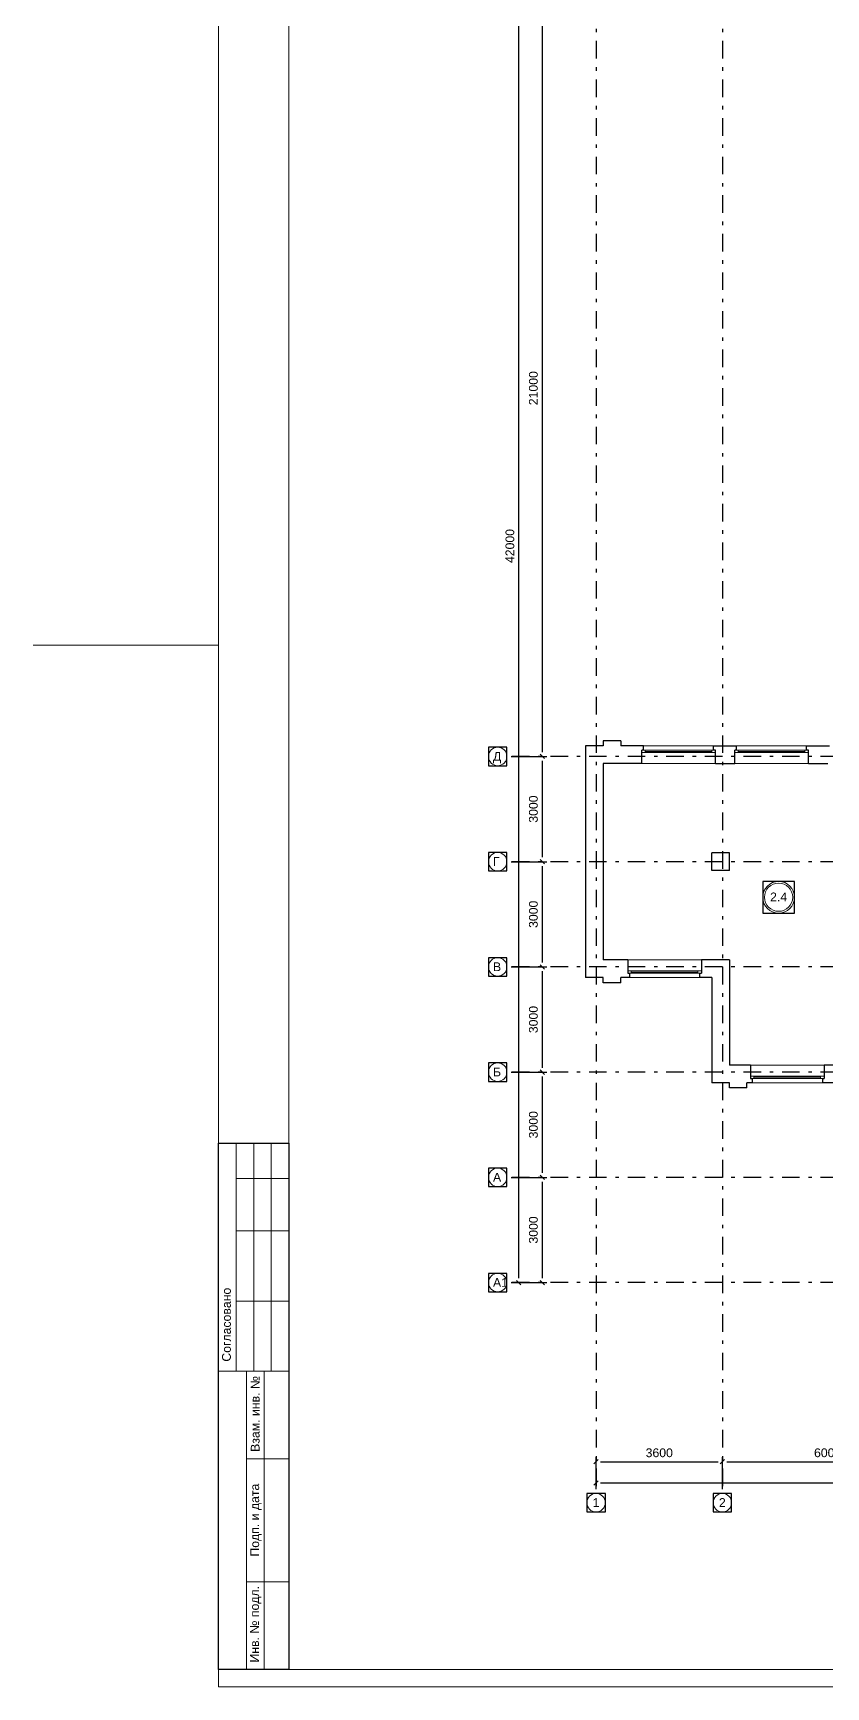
# Model space of a CAD drawing. Header units: metres. Extents: x -5 to 574, y -5 to 79.
# Drawn here: x 90.09 to 112.69, y 0 to 47.15 of the extents above; entities that cross this region are included whole.
import ezdxf
from ezdxf.enums import TextEntityAlignment as Align

# ---------------------------------------------------------------- set-up
doc = ezdxf.new("R2010")
doc.units = ezdxf.units.M
doc.header["$MEASUREMENT"] = 0
doc.linetypes.add('( Dashdot )', pattern=[1.001, 0.5, -0.25, 0.001, -0.25])
doc.layers.get('DEFPOINTS').update_dxf_attribs({"lineweight": 0})
doc.layers.add('Level 50', color=7, linetype='Continuous', lineweight=0)
doc.layers.add('Level 63', color=7, linetype='Continuous', lineweight=0)
doc.layers.add('YOLO_STAMP', color=1, linetype='Continuous')
doc.layers.add('YOLO_TABLE', color=1, linetype='Continuous')
doc.styles.add('Standard_0', font='arial.ttf')
doc.styles.add('Style-Arial', font='arial.ttf')
doc.dimstyles.get("Standard").update_dxf_attribs({"dimtxt": 0.00018, "dimasz": 0.00018, "dimexe": 0.0002, "dimexo": 0.0625, "dimgap": 9e-05, "dimtad": 0, "dimtih": 1, "dimtoh": 1, "dimdec": 4, "dimlfac": 1000, "dimzin": 0, "dimdsep": 46, "dimtxsty": 'Standard_0', "dimcen": 9e-05, "dimadec": 0, "dimazin": 0, "dimtfac": 1, "dimtdec": 4, "dimtofl": 0, "dimtmove": 0, "dimatfit": 0, "dimfxl": 0.01, "dimfxlon": 1, "dimtolj": 1, "dimtzin": 0, "dimarcsym": 0})

# ---------------------------------------------------------------- blocks, each defined once
blk = doc.blocks.new('_Oblique-1')
at = {"color": 0, "linetype": 'ByBlock', "lineweight": -2}
blk.add_line((0.5, 0.5), (-0.5, -0.5), dxfattribs=at)
blk = doc.blocks.new('*D547')
at = {"color": 0, "linetype": 'Continuous', "lineweight": -2, "transparency": 16777216}
for p, q in [((106.14, 5.641), (106.14, 6.546)), ((106.265, 6.421), (109.615, 6.421)), ((109.74, 5.641), (109.74, 6.546))]:
    blk.add_line(p, q, dxfattribs=at)
at = {"layer": 'DEFPOINTS', "color": 0, "linetype": 'Continuous', "lineweight": 0, "transparency": 16777216}
for p in [(109.74, 6.421), (106.14, 5.516), (109.74, 5.516)]:
    blk.add_point(p, dxfattribs=at)
at = {"color": 0, "linetype": 'Continuous', "lineweight": -2, "transparency": 16777216, "xscale": 0.125, "yscale": 0.125, "zscale": 0.125, "rotation": 180}
blk.add_blockref('_Oblique-1', (106.14, 6.421), dxfattribs=at)
at = {"color": 0, "linetype": 'Continuous', "lineweight": -2, "transparency": 16777216, "xscale": 0.125, "yscale": 0.125, "zscale": 0.125}
blk.add_blockref('_Oblique-1', (109.74, 6.421), dxfattribs=at)
at = {"color": 0, "linetype": 'Continuous', "lineweight": 0, "transparency": 16777216, "insert": (107.94, 6.674), "char_height": 0.25, "attachment_point": 5, "style": 'Style-Arial'}
blk.add_mtext('\\A1;3600', dxfattribs=at)
blk = doc.blocks.new('*D548')
at = {"color": 0, "linetype": 'Continuous', "lineweight": -2, "transparency": 16777216}
for p, q in [((106.14, 5.641), (106.14, 5.937)), ((142.615, 5.812), (106.265, 5.812)), ((142.74, 5.641), (142.74, 5.937))]:
    blk.add_line(p, q, dxfattribs=at)
at = {"layer": 'DEFPOINTS', "color": 0, "linetype": 'Continuous', "lineweight": 0, "transparency": 16777216}
for p in [(106.14, 5.812), (106.14, 5.516), (142.74, 5.516)]:
    blk.add_point(p, dxfattribs=at)
at = {"color": 0, "linetype": 'Continuous', "lineweight": -2, "transparency": 16777216, "xscale": 0.125, "yscale": 0.125, "zscale": 0.125, "rotation": 180}
blk.add_blockref('_Oblique-1', (106.14, 5.812), dxfattribs=at)
at = {"color": 0, "linetype": 'Continuous', "lineweight": -2, "transparency": 16777216, "xscale": 0.125, "yscale": 0.125, "zscale": 0.125}
blk.add_blockref('_Oblique-1', (142.74, 5.812), dxfattribs=at)
at = {"color": 0, "linetype": 'Continuous', "lineweight": 0, "transparency": 16777216, "insert": (124.44, 6.065), "char_height": 0.25, "attachment_point": 5, "style": 'Style-Arial'}
blk.add_mtext('\\A1;36600', dxfattribs=at)
blk = doc.blocks.new('*D550')
at = {"color": 0, "linetype": 'Continuous', "lineweight": -2, "transparency": 16777216}
for p, q in [((103.723, 53.528), (104.061, 53.528)), ((103.936, 11.653), (103.936, 53.403)), ((103.723, 11.528), (104.061, 11.528))]:
    blk.add_line(p, q, dxfattribs=at)
at = {"layer": 'DEFPOINTS', "color": 0, "linetype": 'Continuous', "lineweight": 0, "transparency": 16777216}
for p in [(103.598, 53.528), (103.936, 53.528), (103.598, 11.528)]:
    blk.add_point(p, dxfattribs=at)
at = {"color": 0, "linetype": 'Continuous', "lineweight": -2, "transparency": 16777216, "xscale": 0.125, "yscale": 0.125, "zscale": 0.125}
for p, rotation in [((103.936, 53.528), 90), ((103.936, 11.528), 270)]:
    blk.add_blockref('_Oblique-1', p, dxfattribs=dict(at, rotation=rotation))
at = {"color": 0, "linetype": 'Continuous', "lineweight": 0, "transparency": 16777216, "insert": (103.684, 32.528), "char_height": 0.25, "attachment_point": 5, "rotation": 90, "style": 'Style-Arial'}
blk.add_mtext('\\A1;42000', dxfattribs=at)
blk = doc.blocks.new('*U29')
at = {"color": 7, "linetype": 'Continuous', "lineweight": 0}
blk.add_line((-42.05, 0), (-47.337, 0), dxfattribs=at)
at = {"color": 7, "linetype": 'Continuous', "lineweight": 0, "flags": 128}
blk.add_lwpolyline([(42.05, 29.7), (42.05, -29.7), (-42.05, -29.7), (-42.05, 29.7), (42.05, 29.7)], close=True, dxfattribs=at)
at = {"layer": 'Level 50', "color": 7, "linetype": 'Continuous', "lineweight": 13}
for p, q in [((-40.05, 29.2), (-40.05, -29.2)), ((41.55, -29.2), (-41.25, -29.2))]:
    blk.add_line(p, q, dxfattribs=at)
at = {"layer": 'Level 63', "color": 7, "linetype": 'Continuous', "lineweight": 13}
for p, q in [((-42.05, -14.2), (-40.05, -14.2)), ((-42.05, -14.2), (-42.05, -20.7)), ((-41.55, -14.2), (-41.55, -20.7)), ((-41.05, -14.2), (-41.05, -20.7)), ((-40.55, -14.2), (-40.55, -20.7)), ((-41.55, -15.2), (-40.05, -15.2)), ((-41.55, -16.7), (-40.05, -16.7)), ((-41.55, -18.7), (-40.05, -18.7)), ((-42.05, -20.7), (-40.05, -20.7)), ((-41.25, -20.7), (-40.05, -20.7)), ((-40.75, -29.2), (-40.75, -20.7)), ((-41.25, -23.2), (-40.05, -23.2)), ((-41.25, -26.7), (-40.05, -26.7))]:
    blk.add_line(p, q, dxfattribs=at)
at = {"layer": 'Level 63', "color": 7, "linetype": 'Continuous', "lineweight": 13, "flags": 128}
blk.add_lwpolyline([(-41.25, -29.2), (-41.25, -20.7)], dxfattribs=at)
at = {"layer": 'Level 63', "color": 7, "linetype": 'Continuous', "lineweight": 0, "style": 'Style-Arial'}
for s, p in [('Согласовано', (-41.826, -19.373)), ('Взам. инв. №', (-41.007, -21.916)), ('Подп. и дата', (-41.02, -24.945)), ('Инв. № подл.', (-41.025, -27.913))]:
    blk.add_text(s, height=0.25002, rotation=90, dxfattribs=at).set_placement(p, align=Align.MIDDLE_CENTER)
blk = doc.blocks.new('*D569')
at = {"color": 0, "linetype": 'Continuous', "lineweight": -2, "transparency": 16777216}
for p, q in [((109.74, 5.641), (109.74, 6.546)), ((109.865, 6.421), (115.615, 6.421)), ((115.74, 5.641), (115.74, 6.546))]:
    blk.add_line(p, q, dxfattribs=at)
at = {"layer": 'DEFPOINTS', "color": 0, "linetype": 'Continuous', "lineweight": 0, "transparency": 16777216}
for p in [(115.74, 6.421), (109.74, 5.516), (115.74, 5.516)]:
    blk.add_point(p, dxfattribs=at)
at = {"color": 0, "linetype": 'Continuous', "lineweight": -2, "transparency": 16777216, "xscale": 0.125, "yscale": 0.125, "zscale": 0.125, "rotation": 180}
blk.add_blockref('_Oblique-1', (109.74, 6.421), dxfattribs=at)
at = {"color": 0, "linetype": 'Continuous', "lineweight": -2, "transparency": 16777216, "xscale": 0.125, "yscale": 0.125, "zscale": 0.125}
blk.add_blockref('_Oblique-1', (115.74, 6.421), dxfattribs=at)
at = {"color": 0, "linetype": 'Continuous', "lineweight": 0, "transparency": 16777216, "insert": (112.74, 6.674), "char_height": 0.25, "attachment_point": 5, "style": 'Style-Arial'}
blk.add_mtext('\\A1;6000', dxfattribs=at)
blk = doc.blocks.new('*D575')
at = {"color": 0, "linetype": 'Continuous', "lineweight": -2, "transparency": 16777216}
for p, q in [((103.723, 47.528), (104.731, 47.528)), ((104.606, 47.403), (104.606, 26.653)), ((103.723, 26.528), (104.731, 26.528))]:
    blk.add_line(p, q, dxfattribs=at)
at = {"layer": 'DEFPOINTS', "color": 0, "linetype": 'Continuous', "lineweight": 0, "transparency": 16777216}
for p in [(103.598, 47.528), (103.598, 26.528), (104.606, 26.528)]:
    blk.add_point(p, dxfattribs=at)
at = {"color": 0, "linetype": 'Continuous', "lineweight": -2, "transparency": 16777216, "xscale": 0.125, "yscale": 0.125, "zscale": 0.125}
for p, rotation in [((104.606, 47.528), 90), ((104.606, 26.528), 270)]:
    blk.add_blockref('_Oblique-1', p, dxfattribs=dict(at, rotation=rotation))
at = {"color": 0, "linetype": 'Continuous', "lineweight": 0, "transparency": 16777216, "insert": (104.353, 37.028), "char_height": 0.25, "attachment_point": 5, "rotation": 90, "style": 'Style-Arial'}
blk.add_mtext('\\A1;21000', dxfattribs=at)
blk = doc.blocks.new('*D583')
at = {"color": 0, "linetype": 'Continuous', "lineweight": -2, "transparency": 16777216}
for p, q in [((103.723, 26.528), (104.731, 26.528)), ((104.606, 26.403), (104.606, 23.653)), ((103.723, 23.528), (104.731, 23.528))]:
    blk.add_line(p, q, dxfattribs=at)
at = {"layer": 'DEFPOINTS', "color": 0, "linetype": 'Continuous', "lineweight": 0, "transparency": 16777216}
for p in [(103.598, 26.528), (103.598, 23.528), (104.606, 23.528)]:
    blk.add_point(p, dxfattribs=at)
at = {"color": 0, "linetype": 'Continuous', "lineweight": -2, "transparency": 16777216, "xscale": 0.125, "yscale": 0.125, "zscale": 0.125}
for p, rotation in [((104.606, 26.528), 90), ((104.606, 23.528), 270)]:
    blk.add_blockref('_Oblique-1', p, dxfattribs=dict(at, rotation=rotation))
at = {"color": 0, "linetype": 'Continuous', "lineweight": 0, "transparency": 16777216, "insert": (104.353, 25.028), "char_height": 0.25, "attachment_point": 5, "rotation": 90, "style": 'Style-Arial'}
blk.add_mtext('\\A1;3000', dxfattribs=at)
blk = doc.blocks.new('*D584')
at = {"color": 0, "linetype": 'Continuous', "lineweight": -2, "transparency": 16777216}
for p, q in [((103.723, 23.528), (104.731, 23.528)), ((104.606, 23.403), (104.606, 20.653)), ((103.723, 20.528), (104.731, 20.528))]:
    blk.add_line(p, q, dxfattribs=at)
at = {"layer": 'DEFPOINTS', "color": 0, "linetype": 'Continuous', "lineweight": 0, "transparency": 16777216}
for p in [(103.598, 23.528), (103.598, 20.528), (104.606, 20.528)]:
    blk.add_point(p, dxfattribs=at)
at = {"color": 0, "linetype": 'Continuous', "lineweight": -2, "transparency": 16777216, "xscale": 0.125, "yscale": 0.125, "zscale": 0.125}
for p, rotation in [((104.606, 23.528), 90), ((104.606, 20.528), 270)]:
    blk.add_blockref('_Oblique-1', p, dxfattribs=dict(at, rotation=rotation))
at = {"color": 0, "linetype": 'Continuous', "lineweight": 0, "transparency": 16777216, "insert": (104.353, 22.028), "char_height": 0.25, "attachment_point": 5, "rotation": 90, "style": 'Style-Arial'}
blk.add_mtext('\\A1;3000', dxfattribs=at)
blk = doc.blocks.new('*D585')
at = {"color": 0, "linetype": 'Continuous', "lineweight": -2, "transparency": 16777216}
for p, q in [((103.723, 20.528), (104.731, 20.528)), ((104.606, 20.403), (104.606, 17.653)), ((103.723, 17.528), (104.731, 17.528))]:
    blk.add_line(p, q, dxfattribs=at)
at = {"layer": 'DEFPOINTS', "color": 0, "linetype": 'Continuous', "lineweight": 0, "transparency": 16777216}
for p in [(103.598, 20.528), (103.598, 17.528), (104.606, 17.528)]:
    blk.add_point(p, dxfattribs=at)
at = {"color": 0, "linetype": 'Continuous', "lineweight": -2, "transparency": 16777216, "xscale": 0.125, "yscale": 0.125, "zscale": 0.125}
for p, rotation in [((104.606, 20.528), 90), ((104.606, 17.528), 270)]:
    blk.add_blockref('_Oblique-1', p, dxfattribs=dict(at, rotation=rotation))
at = {"color": 0, "linetype": 'Continuous', "lineweight": 0, "transparency": 16777216, "insert": (104.353, 19.028), "char_height": 0.25, "attachment_point": 5, "rotation": 90, "style": 'Style-Arial'}
blk.add_mtext('\\A1;3000', dxfattribs=at)
blk = doc.blocks.new('*D586')
at = {"color": 0, "linetype": 'Continuous', "lineweight": -2, "transparency": 16777216}
for p, q in [((103.723, 17.528), (104.731, 17.528)), ((104.606, 17.403), (104.606, 14.653)), ((103.723, 14.528), (104.731, 14.528))]:
    blk.add_line(p, q, dxfattribs=at)
at = {"layer": 'DEFPOINTS', "color": 0, "linetype": 'Continuous', "lineweight": 0, "transparency": 16777216}
for p in [(103.598, 17.528), (103.598, 14.528), (104.606, 14.528)]:
    blk.add_point(p, dxfattribs=at)
at = {"color": 0, "linetype": 'Continuous', "lineweight": -2, "transparency": 16777216, "xscale": 0.125, "yscale": 0.125, "zscale": 0.125}
for p, rotation in [((104.606, 17.528), 90), ((104.606, 14.528), 270)]:
    blk.add_blockref('_Oblique-1', p, dxfattribs=dict(at, rotation=rotation))
at = {"color": 0, "linetype": 'Continuous', "lineweight": 0, "transparency": 16777216, "insert": (104.353, 16.028), "char_height": 0.25, "attachment_point": 5, "rotation": 90, "style": 'Style-Arial'}
blk.add_mtext('\\A1;3000', dxfattribs=at)
blk = doc.blocks.new('*D587')
at = {"color": 0, "linetype": 'Continuous', "lineweight": -2, "transparency": 16777216}
for p, q in [((103.723, 14.528), (104.731, 14.528)), ((104.606, 14.403), (104.606, 11.653)), ((103.723, 11.528), (104.731, 11.528))]:
    blk.add_line(p, q, dxfattribs=at)
at = {"layer": 'DEFPOINTS', "color": 0, "linetype": 'Continuous', "lineweight": 0, "transparency": 16777216}
for p in [(103.598, 14.528), (103.598, 11.528), (104.606, 11.528)]:
    blk.add_point(p, dxfattribs=at)
at = {"color": 0, "linetype": 'Continuous', "lineweight": -2, "transparency": 16777216, "xscale": 0.125, "yscale": 0.125, "zscale": 0.125}
for p, rotation in [((104.606, 14.528), 90), ((104.606, 11.528), 270)]:
    blk.add_blockref('_Oblique-1', p, dxfattribs=dict(at, rotation=rotation))
at = {"color": 0, "linetype": 'Continuous', "lineweight": 0, "transparency": 16777216, "insert": (104.353, 13.028), "char_height": 0.25, "attachment_point": 5, "rotation": 90, "style": 'Style-Arial'}
blk.add_mtext('\\A1;3000', dxfattribs=at)

msp = doc.modelspace()

# ---------------------------------------------------------------- linework, layer by layer
at = {"color": 1, "linetype": '( Dashdot )'}
for p, q in [((106.1402503, 53.52774686), (106.1402503, 5.51586884)), ((109.7402503, 53.52774686), (109.7402503, 5.51586884)), ((142.7402503, 26.52774686), (103.598315, 26.52774686)), ((142.7402503, 23.52774686), (103.598315, 23.52774686)), ((142.7402503, 20.52774686), (103.598315, 20.52774686)), ((142.7402503, 17.52774686), (103.598315, 17.52774686)), ((142.7402503, 14.52774686), (103.598315, 14.52774686)), ((142.7402503, 11.52774686), (103.598315, 11.52774686))]:
    msp.add_line(p, q, dxfattribs=at)
at = {"color": 7, "linetype": 'Continuous', "lineweight": 30}
for p, q in [((106.3402503, 26.97774686), (106.3402503, 26.82774686)), ((106.8402503, 26.97774686), (106.3402503, 26.97774686)), ((106.8402503, 26.97774686), (106.8402503, 26.82774686)), ((105.8402503, 26.82774686), (105.8402503, 20.22774686)), ((106.3402503, 26.82774686), (105.8402503, 26.82774686)), ((107.4902503, 26.82774686), (106.8402503, 26.82774686)), ((107.4402503, 26.32774686), (107.4402503, 26.70774686)), ((107.4902503, 26.70774686), (107.4402503, 26.70774686)), ((107.4902503, 26.70774686), (107.4902503, 26.82774686)), ((109.4902503, 26.70774686), (109.4902503, 26.82774686)), ((109.4902503, 26.82774686), (110.1402503, 26.82774686)), ((109.5402503, 26.70774686), (109.4902503, 26.70774686)), ((109.5402503, 26.32774686), (109.5402503, 26.70774686)), ((110.0902503, 26.32774686), (110.0902503, 26.70774686)), ((110.1402503, 26.70774686), (110.0902503, 26.70774686)), ((110.1402503, 26.70774686), (110.1402503, 26.82774686)), ((112.1402503, 26.70774686), (112.1402503, 26.82774686)), ((112.1402503, 26.82774686), (112.7902503, 26.82774686)), ((112.1902503, 26.70774686), (112.1402503, 26.70774686)), ((112.1902503, 26.32774686), (112.1902503, 26.70774686)), ((106.3402503, 26.32774686), (106.3402503, 20.72774686)), ((107.4402503, 26.32774686), (106.3402503, 26.32774686)), ((109.5402503, 26.32774686), (110.0902503, 26.32774686)), ((112.1902503, 26.32774686), (112.7402503, 26.32774686)), ((109.4402503, 23.27774686), (109.4402503, 23.77774686)), ((109.9402503, 23.77774686), (109.4402503, 23.77774686)), ((109.9402503, 23.27774686), (109.9402503, 23.77774686)), ((109.9402503, 23.27774686), (109.4402503, 23.27774686)), ((107.0402503, 20.72774686), (106.3402503, 20.72774686)), ((107.0402503, 20.72774686), (107.0402503, 20.34774686)), ((107.0402503, 20.34774686), (107.0902503, 20.34774686)), ((107.0902503, 20.34774686), (107.0902503, 20.22774686)), ((109.0902503, 20.34774686), (109.0902503, 20.22774686)), ((109.0902503, 20.34774686), (109.1402503, 20.34774686)), ((109.9402503, 20.72774686), (109.1402503, 20.72774686)), ((109.1402503, 20.72774686), (109.1402503, 20.34774686)), ((109.9402503, 20.72774686), (109.9402503, 17.72774686)), ((106.3402503, 20.22774686), (105.8402503, 20.22774686)), ((106.3402503, 20.07774686), (106.3402503, 20.22774686)), ((106.8402503, 20.07774686), (106.3402503, 20.07774686)), ((106.8402503, 20.07774686), (106.8402503, 20.22774686)), ((107.0902503, 20.22774686), (106.8402503, 20.22774686)), ((109.4402503, 20.22774686), (109.0902503, 20.22774686)), ((109.4402503, 20.22774686), (109.4402503, 17.22774686)), ((110.5402503, 17.72774686), (109.9402503, 17.72774686)), ((110.5402503, 17.72774686), (110.5402503, 17.34774686)), ((112.6402503, 17.72774686), (112.6402503, 17.34774686)), ((113.0402503, 17.72774686), (112.6402503, 17.72774686)), ((109.9402503, 17.22774686), (109.4402503, 17.22774686)), ((109.9402503, 17.07774686), (109.9402503, 17.22774686)), ((110.4402503, 17.07774686), (109.9402503, 17.07774686)), ((110.4402503, 17.07774686), (110.4402503, 17.22774686)), ((110.5902503, 17.22774686), (110.4402503, 17.22774686)), ((110.5402503, 17.34774686), (110.5902503, 17.34774686)), ((110.5902503, 17.34774686), (110.5902503, 17.22774686)), ((112.5902503, 17.34774686), (112.5902503, 17.22774686)), ((112.5902503, 17.34774686), (112.6402503, 17.34774686)), ((113.0902503, 17.22774686), (112.5902503, 17.22774686))]:
    msp.add_line(p, q, dxfattribs=at)
at = {"color": 7, "linetype": 'Continuous', "lineweight": 0}
for p, q in [((109.4902503, 26.82774686), (107.4902503, 26.82774686)), ((109.4402503, 26.67274686), (107.5402503, 26.67274686)), ((112.1402503, 26.82774686), (110.1402503, 26.82774686)), ((112.0902503, 26.67274686), (110.1902503, 26.67274686)), ((109.5402503, 26.32774686), (107.4402503, 26.32774686)), ((112.1902503, 26.32774686), (110.0902503, 26.32774686)), ((107.0402503, 20.72774686), (109.1402503, 20.72774686)), ((107.1402503, 20.38274686), (109.0402503, 20.38274686)), ((107.0902503, 20.22774686), (109.0902503, 20.22774686)), ((110.5402503, 17.72774686), (112.6402503, 17.72774686)), ((110.5902503, 17.22774686), (112.5902503, 17.22774686)), ((110.6402503, 17.38274686), (112.5402503, 17.38274686))]:
    msp.add_line(p, q, dxfattribs=at)
at = {"color": 7, "linetype": 'Continuous', "lineweight": 13, "flags": 128}
for points in [[(107.5402503, 26.63774686), (107.4402503, 26.63774686), (107.4402503, 26.70774686), (107.5402503, 26.70774686), (107.5402503, 26.63774686)], [(109.5402503, 26.63774686), (109.4402503, 26.63774686), (109.4402503, 26.70774686), (109.5402503, 26.70774686), (109.5402503, 26.63774686)], [(110.1902503, 26.63774686), (110.0902503, 26.63774686), (110.0902503, 26.70774686), (110.1902503, 26.70774686), (110.1902503, 26.63774686)], [(112.1902503, 26.63774686), (112.0902503, 26.63774686), (112.0902503, 26.70774686), (112.1902503, 26.70774686), (112.1902503, 26.63774686)], [(107.0402503, 20.41774686), (107.1402503, 20.41774686), (107.1402503, 20.34774686), (107.0402503, 20.34774686), (107.0402503, 20.41774686)], [(109.0402503, 20.41774686), (109.1402503, 20.41774686), (109.1402503, 20.34774686), (109.0402503, 20.34774686), (109.0402503, 20.41774686)], [(110.5402503, 17.41774686), (110.6402503, 17.41774686), (110.6402503, 17.34774686), (110.5402503, 17.34774686), (110.5402503, 17.41774686)], [(112.5402503, 17.41774686), (112.6402503, 17.41774686), (112.6402503, 17.34774686), (112.5402503, 17.34774686), (112.5402503, 17.41774686)]]:
    msp.add_lwpolyline(points, close=True, dxfattribs=at)
at = {"color": 7, "linetype": 'Continuous', "lineweight": 0, "flags": 128}
for points in [[(107.5402503, 26.70774686), (107.5402503, 26.63774686), (109.4402503, 26.63774686), (109.4402503, 26.70774686), (107.5402503, 26.70774686)], [(110.1902503, 26.70774686), (110.1902503, 26.63774686), (112.0902503, 26.63774686), (112.0902503, 26.70774686), (110.1902503, 26.70774686)], [(109.0402503, 20.34774686), (109.0402503, 20.41774686), (107.1402503, 20.41774686), (107.1402503, 20.34774686), (109.0402503, 20.34774686)], [(112.5402503, 17.34774686), (112.5402503, 17.41774686), (110.6402503, 17.41774686), (110.6402503, 17.34774686), (112.5402503, 17.34774686)]]:
    msp.add_lwpolyline(points, close=True, dxfattribs=at)
at = {"color": 7, "linetype": 'Continuous', "lineweight": 13}
for centre, radius in [((103.33495955, 26.52774686), 0.26335544), ((103.33495955, 23.52774686), 0.26335544), ((111.34088941, 22.51531382), 0.45201344), ((111.34088941, 22.51531382), 0.40201344), ((103.33495955, 20.52774686), 0.26335544), ((103.33495955, 17.52774686), 0.26335544), ((103.33495955, 14.52774686), 0.26335544), ((103.33495955, 11.52774686), 0.26335544), ((106.1402503, 5.2525134), 0.26335544), ((109.7402503, 5.2525134), 0.26335544)]:
    msp.add_circle(centre, radius, dxfattribs=at)
at = {"layer": 'YOLO_STAMP'}
msp.add_lwpolyline([(95.37935373, 15.49998996), (97.37935373, 15.49998996), (97.37935373, 0.49998996), (95.37935373, 0.49998996)], close=True, dxfattribs=at)
at = {"layer": 'YOLO_TABLE'}
for points in [[(103.07160411, 26.26439141), (103.598315, 26.26439141), (103.598315, 26.7911023), (103.07160411, 26.7911023)], [(103.07160411, 23.26439141), (103.598315, 23.26439141), (103.598315, 23.7911023), (103.07160411, 23.7911023)], [(110.88887596, 22.06330038), (111.79290285, 22.06330038), (111.79290285, 22.96732726), (110.88887596, 22.96732726)], [(103.07160411, 20.26439141), (103.598315, 20.26439141), (103.598315, 20.7911023), (103.07160411, 20.7911023)], [(103.07160411, 17.26439141), (103.598315, 17.26439141), (103.598315, 17.7911023), (103.07160411, 17.7911023)], [(103.07160411, 14.26439141), (103.598315, 14.26439141), (103.598315, 14.7911023), (103.07160411, 14.7911023)], [(103.07160411, 11.26439141), (103.598315, 11.26439141), (103.598315, 11.7911023), (103.07160411, 11.7911023)], [(105.87689486, 4.98915795), (106.40360575, 4.98915795), (106.40360575, 5.51586884), (105.87689486, 5.51586884)], [(109.47689486, 4.98915795), (110.00360575, 4.98915795), (110.00360575, 5.51586884), (109.47689486, 5.51586884)]]:
    msp.add_lwpolyline(points, close=True, dxfattribs=at)

# ---------------------------------------------------------------- block references
at = {"layer": 'Level 50', "color": 7, "linetype": 'Continuous', "lineweight": 13}
msp.add_blockref('*U29', (137.42934179, 29.69999445), dxfattribs=at)

# ---------------------------------------------------------------- texts
at = {"color": 7, "linetype": 'Continuous', "lineweight": 30, "style": 'Style-Arial'}
for s, p in [('Д', (103.20086804, 26.65700949)), ('Г', (103.20086804, 23.65700949)), ('В', (103.20086804, 20.65700949)), ('Б', (103.20086804, 17.65700949)), ('А', (103.20086804, 14.65700949)), ('А1', (103.20086804, 11.65700949)), ('1', (106.04055748, 5.38177603)), ('2', (109.64055748, 5.38177603))]:
    msp.add_text(s, height=0.25, dxfattribs=at).set_placement(p, align=Align.TOP_LEFT)
at = {"color": 7, "linetype": 'Continuous', "lineweight": 13, "style": 'Style-Arial'}
msp.add_text('2.4', height=0.25, dxfattribs=at).set_placement((111.09933461, 22.64806346), align=Align.TOP_LEFT)

# ---------------------------------------------------------------- dimensions: what is measured, and where the dimension line sits
at = {"color": 5, "linetype": 'Continuous', "lineweight": 0}
for base, p1, p2, angle, picture, middle in [((103.93634628, 53.52774686), (103.598315, 11.52774686), (103.598315, 53.52774686), 90, '*D550', (103.68370303, 32.52774686)), ((104.60560996, 26.52774686), (103.598315, 47.52774686), (103.598315, 26.52774686), 270, '*D575', (104.35296672, 37.02774686)), ((104.60560996, 23.52774686), (103.598315, 26.52774686), (103.598315, 23.52774686), 270, '*D583', (104.35288145, 25.02774686)), ((104.60560996, 20.52774686), (103.598315, 23.52774686), (103.598315, 20.52774686), 270, '*D584', (104.35288145, 22.02774686)), ((104.60560996, 17.52774686), (103.598315, 20.52774686), (103.598315, 17.52774686), 270, '*D585', (104.35288145, 19.02774686)), ((104.60560996, 14.52774686), (103.598315, 17.52774686), (103.598315, 14.52774686), 270, '*D586', (104.35288145, 16.02774686)), ((104.60560996, 11.52774686), (103.598315, 14.52774686), (103.598315, 11.52774686), 270, '*D587', (104.35288145, 13.02774686)), ((106.1402503, 5.812469), (142.7402503, 5.51586884), (106.1402503, 5.51586884), 180, '*D548', (124.4402503, 6.06519752))]:
    dim = msp.add_linear_dim(base=base, p1=p1, p2=p2, angle=angle, dimstyle='Standard', override={"dimtxt": 0.25, "dimasz": 0.125, "dimexe": 0.125, "dimexo": 0.125, "dimgap": 0.125, "dimtad": 1, "dimtih": 0, "dimtoh": 0, "dimzin": 11, "dimtxsty": 'Style-Arial', "dimblk": '_Oblique-1', "dimfxlon": 0, "dimfrac": 2, "dimtzin": 11}, dxfattribs=at)
    dim.commit()
    dim.dimension.update_dxf_attribs({"geometry": picture, "text_midpoint": middle})
for base, p1, p2, picture, middle in [((109.7402503, 6.42146893), (106.1402503, 5.51586884), (109.7402503, 5.51586884), '*D547', (107.9402503, 6.67419744)), ((115.7402503, 6.42146893), (109.7402503, 5.51586884), (115.7402503, 5.51586884), '*D569', (112.7402503, 6.67411218))]:
    dim = msp.add_linear_dim(base=base, p1=p1, p2=p2, dimstyle='Standard', override={"dimtxt": 0.25, "dimasz": 0.125, "dimexe": 0.125, "dimexo": 0.125, "dimgap": 0.125, "dimtad": 1, "dimtih": 0, "dimtoh": 0, "dimzin": 11, "dimtxsty": 'Style-Arial', "dimblk": '_Oblique-1', "dimfxlon": 0, "dimfrac": 2, "dimtzin": 11}, dxfattribs=at)
    dim.commit()
    dim.dimension.update_dxf_attribs({"geometry": picture, "text_midpoint": middle})

doc.saveas('drawing.dxf')
